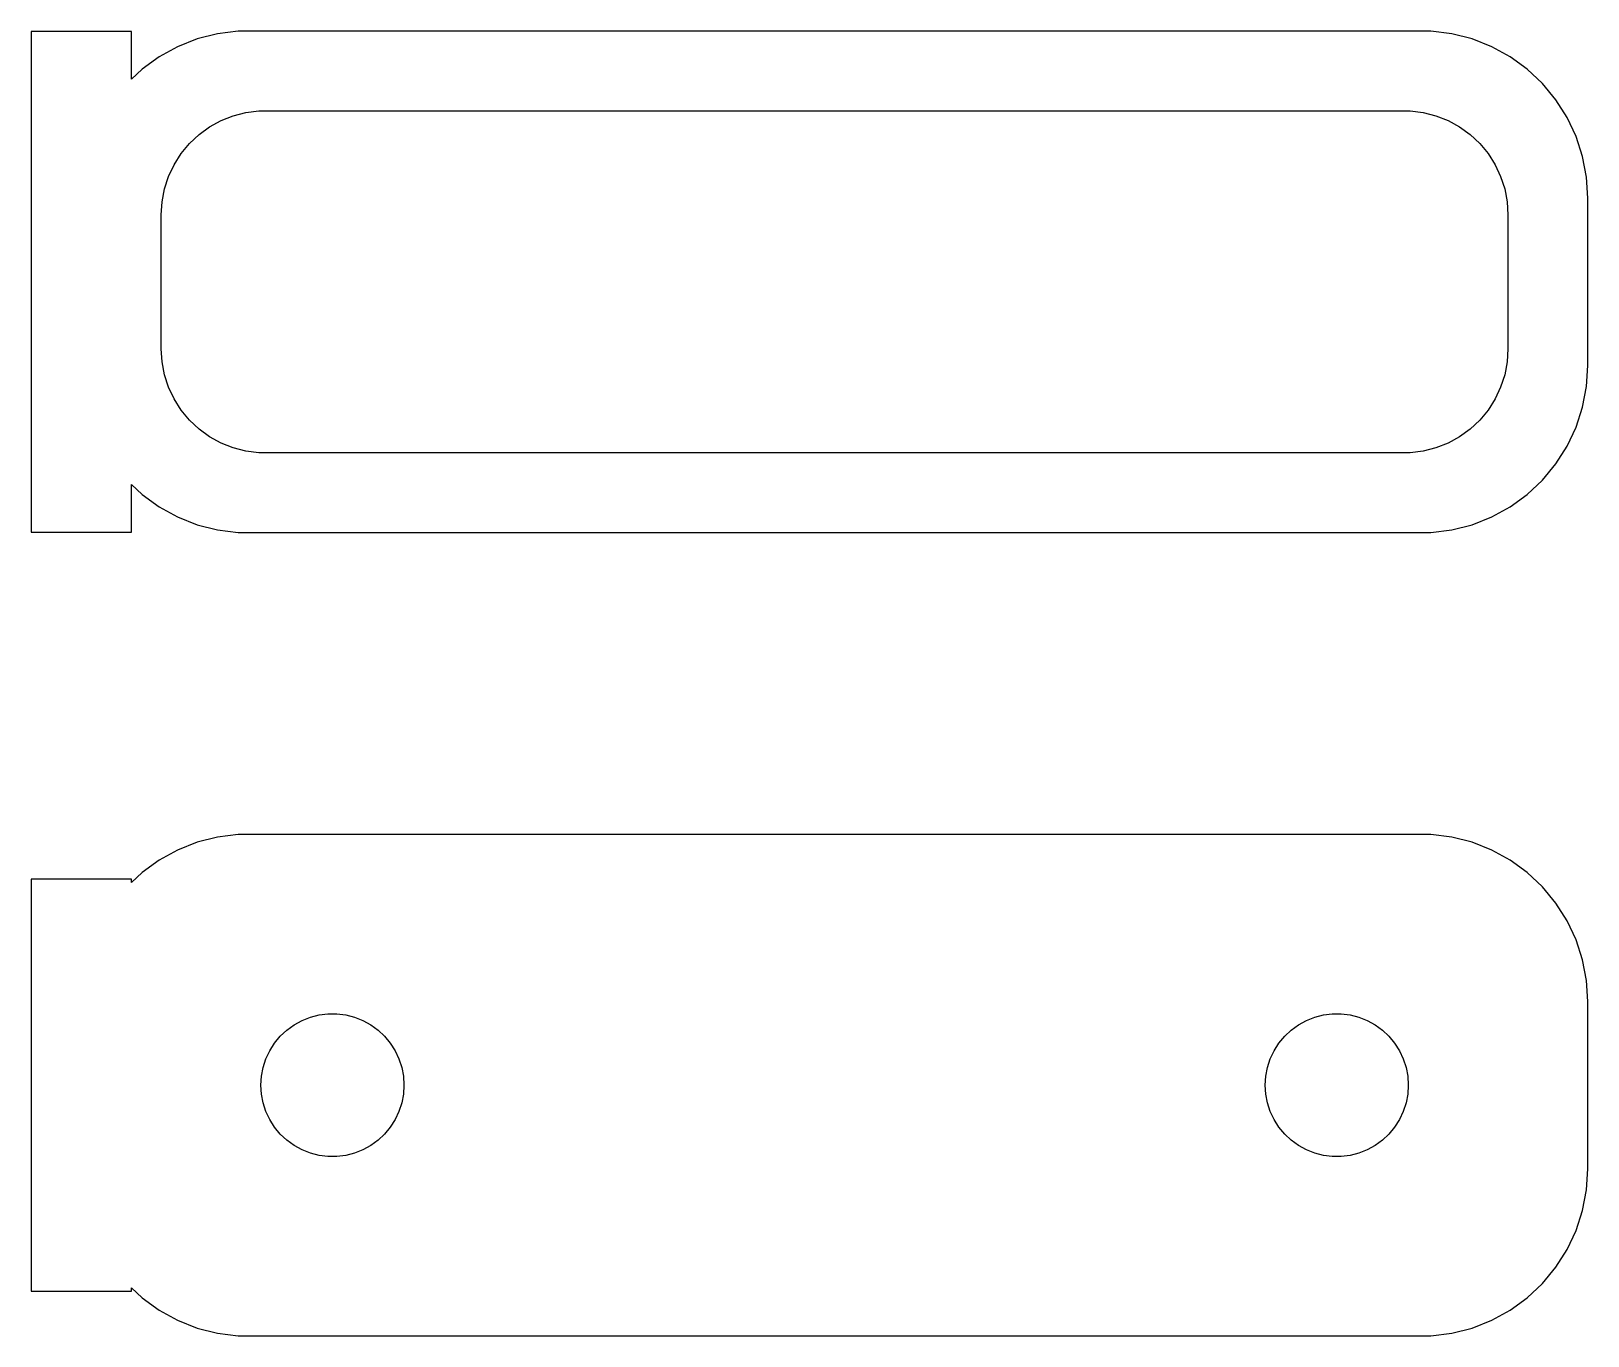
# Model space of a CAD drawing. Header units: metres. Extents: x -24 to 22.5, y 40.5 to 79.5.
import ezdxf

# ---------------------------------------------------------------- set-up
doc = ezdxf.new("R2010")
doc.units = ezdxf.units.M

msp = doc.modelspace()

# ---------------------------------------------------------------- linework, layer by layer
for p, q in [((-21, 79.4792), (-24, 79.4792)), ((-24, 79.4792), (-24, 64.5208)), ((-21, 78.0587), (-21, 79.4792)), ((-19.0451, 79.2553), (-19.6289, 79.0241)), ((-18.4369, 79.4114), (-19.0451, 79.2553)), ((-17.8139, 79.4901), (-18.4369, 79.4114)), ((17.8139, 79.4901), (-17.8139, 79.4901)), ((18.4369, 79.4114), (17.8139, 79.4901)), ((19.0451, 79.2553), (18.4369, 79.4114)), ((19.6289, 79.0241), (19.0451, 79.2553)), ((-20.1791, 78.7216), (-20.6871, 78.3526)), ((-19.6289, 79.0241), (-20.1791, 78.7216)), ((20.1791, 78.7216), (19.6289, 79.0241)), ((20.6871, 78.3526), (20.1791, 78.7216)), ((-20.6871, 78.3526), (-21, 78.0587)), ((21.1448, 77.9227), (20.6871, 78.3526)), ((21.5451, 77.4389), (21.1448, 77.9227)), ((21.8815, 76.9088), (21.5451, 77.4389)), ((-18.668, 76.6283), (-18.3254, 76.8167)), ((-18.3254, 76.8167), (-17.9619, 76.9606)), ((-17.9619, 76.9606), (-17.5833, 77.0578)), ((-17.5833, 77.0578), (-17.1954, 77.1068)), ((-17.1954, 77.1068), (17.1954, 77.1068)), ((17.1954, 77.1068), (17.5833, 77.0578)), ((17.5833, 77.0578), (17.9619, 76.9606)), ((17.9619, 76.9606), (18.3254, 76.8167)), ((18.3254, 76.8167), (18.668, 76.6283)), ((22.1489, 76.3406), (21.8815, 76.9088)), ((-19.2692, 76.1309), (-18.9842, 76.3985)), ((-18.9842, 76.3985), (-18.668, 76.6283)), ((18.668, 76.6283), (18.9842, 76.3985)), ((18.9842, 76.3985), (19.2692, 76.1309)), ((22.3429, 75.7434), (22.1489, 76.3406)), ((-19.7279, 75.4996), (-19.5184, 75.8297)), ((-19.5184, 75.8297), (-19.2692, 76.1309)), ((19.2692, 76.1309), (19.5184, 75.8297)), ((19.5184, 75.8297), (19.7279, 75.4996)), ((-19.8943, 75.1459), (-19.7279, 75.4996)), ((19.7279, 75.4996), (19.8943, 75.1459)), ((22.4606, 75.1267), (22.3429, 75.7434)), ((-20.0151, 74.7741), (-19.8943, 75.1459)), ((19.8943, 75.1459), (20.0151, 74.7741)), ((22.5, 74.5), (22.4606, 75.1267)), ((-20.0884, 74.3902), (-20.0151, 74.7741)), ((20.0151, 74.7741), (20.0884, 74.3902)), ((22.5, 69.5), (22.5, 74.5)), ((-20.1129, 74), (-20.0884, 74.3902)), ((-20.1129, 70), (-20.1129, 74)), ((20.0884, 74.3902), (20.1129, 74)), ((20.1129, 74), (20.1129, 70)), ((-20.0884, 69.6098), (-20.1129, 70)), ((20.1129, 70), (20.0884, 69.6098)), ((-20.0151, 69.2259), (-20.0884, 69.6098)), ((20.0884, 69.6098), (20.0151, 69.2259)), ((22.4606, 68.8733), (22.5, 69.5)), ((-19.8943, 68.8541), (-20.0151, 69.2259)), ((-19.7279, 68.5004), (-19.8943, 68.8541)), ((19.8943, 68.8541), (19.7279, 68.5004)), ((20.0151, 69.2259), (19.8943, 68.8541)), ((22.3429, 68.2566), (22.4606, 68.8733)), ((-19.5184, 68.1703), (-19.7279, 68.5004)), ((19.7279, 68.5004), (19.5184, 68.1703)), ((-19.2692, 67.8691), (-19.5184, 68.1703)), ((19.5184, 68.1703), (19.2692, 67.8691)), ((22.1489, 67.6594), (22.3429, 68.2566)), ((-18.9842, 67.6015), (-19.2692, 67.8691)), ((-18.668, 67.3717), (-18.9842, 67.6015)), ((18.9842, 67.6015), (18.668, 67.3717)), ((19.2692, 67.8691), (18.9842, 67.6015)), ((21.8815, 67.0912), (22.1489, 67.6594)), ((-18.3254, 67.1833), (-18.668, 67.3717)), ((-17.9619, 67.0394), (-18.3254, 67.1833)), ((-17.5833, 66.9422), (-17.9619, 67.0394)), ((17.9619, 67.0394), (17.5833, 66.9422)), ((18.3254, 67.1833), (17.9619, 67.0394)), ((18.668, 67.3717), (18.3254, 67.1833)), ((21.5451, 66.5611), (21.8815, 67.0912)), ((-17.1954, 66.8932), (-17.5833, 66.9422)), ((17.1954, 66.8932), (-17.1954, 66.8932)), ((17.5833, 66.9422), (17.1954, 66.8932)), ((21.1448, 66.0773), (21.5451, 66.5611)), ((20.6871, 65.6474), (21.1448, 66.0773)), ((-21, 64.5208), (-21, 65.9413)), ((-21, 65.9413), (-20.6871, 65.6474)), ((-20.6871, 65.6474), (-20.1791, 65.2784)), ((20.1791, 65.2784), (20.6871, 65.6474)), ((-20.1791, 65.2784), (-19.6289, 64.9759)), ((19.6289, 64.9759), (20.1791, 65.2784)), ((-19.6289, 64.9759), (-19.0451, 64.7447)), ((-19.0451, 64.7447), (-18.4369, 64.5886)), ((18.4369, 64.5886), (19.0451, 64.7447)), ((19.0451, 64.7447), (19.6289, 64.9759)), ((-24, 64.5208), (-21, 64.5208)), ((-18.4369, 64.5886), (-17.8139, 64.5099)), ((-17.8139, 64.5099), (17.8139, 64.5099)), ((17.8139, 64.5099), (18.4369, 64.5886)), ((-18.4369, 55.4114), (-19.0451, 55.2553)), ((-17.8139, 55.4901), (-18.4369, 55.4114)), ((17.8139, 55.4901), (-17.8139, 55.4901)), ((18.4369, 55.4114), (17.8139, 55.4901)), ((19.0451, 55.2553), (18.4369, 55.4114)), ((-19.6289, 55.0241), (-20.1791, 54.7216)), ((-19.0451, 55.2553), (-19.6289, 55.0241)), ((19.6289, 55.0241), (19.0451, 55.2553)), ((20.1791, 54.7216), (19.6289, 55.0241)), ((-20.1791, 54.7216), (-20.6871, 54.3526)), ((20.6871, 54.3526), (20.1791, 54.7216)), ((-21, 54.1526), (-24, 54.1526)), ((-24, 54.1526), (-24, 41.8474)), ((-20.6871, 54.3526), (-21, 54.0587)), ((-21, 54.0587), (-21, 54.1526)), ((21.1448, 53.9227), (20.6871, 54.3526)), ((21.5451, 53.4389), (21.1448, 53.9227)), ((21.8815, 52.9088), (21.5451, 53.4389)), ((22.1489, 52.3406), (21.8815, 52.9088)), ((22.3429, 51.7434), (22.1489, 52.3406)), ((22.4606, 51.1267), (22.3429, 51.7434)), ((22.5, 50.5), (22.4606, 51.1267)), ((22.5, 45.5), (22.5, 50.5)), ((-16.3611, 49.6453), (-16.1441, 49.8029)), ((-16.1441, 49.8029), (-15.9091, 49.9321)), ((-15.9091, 49.9321), (-15.6598, 50.0308)), ((-15.6598, 50.0308), (-15.4001, 50.0975)), ((-15.4001, 50.0975), (-15.1341, 50.1311)), ((-15.1341, 50.1311), (-14.8659, 50.1311)), ((-14.8659, 50.1311), (-14.5999, 50.0975)), ((-14.5999, 50.0975), (-14.3401, 50.0308)), ((-14.3401, 50.0308), (-14.0908, 49.9321)), ((-14.0908, 49.9321), (-13.8559, 49.8029)), ((-13.8559, 49.8029), (-13.6389, 49.6453)), ((13.6389, 49.6453), (13.8559, 49.8029)), ((13.8559, 49.8029), (14.0908, 49.9321)), ((14.0908, 49.9321), (14.3401, 50.0308)), ((14.3401, 50.0308), (14.5999, 50.0975)), ((14.5999, 50.0975), (14.8659, 50.1311)), ((14.8659, 50.1311), (15.1341, 50.1311)), ((15.1341, 50.1311), (15.4001, 50.0975)), ((15.4001, 50.0975), (15.6598, 50.0308)), ((15.6598, 50.0308), (15.9091, 49.9321)), ((15.9091, 49.9321), (16.1441, 49.8029)), ((16.1441, 49.8029), (16.3611, 49.6453)), ((-16.7275, 49.2551), (-16.5565, 49.4617)), ((-16.5565, 49.4617), (-16.3611, 49.6453)), ((-13.6389, 49.6453), (-13.4434, 49.4617)), ((-13.4434, 49.4617), (-13.2725, 49.2551)), ((13.2725, 49.2551), (13.4434, 49.4617)), ((13.4434, 49.4617), (13.6389, 49.6453)), ((16.3611, 49.6453), (16.5565, 49.4617)), ((16.5565, 49.4617), (16.7275, 49.2551)), ((-16.9853, 48.786), (-16.8712, 49.0287)), ((-16.8712, 49.0287), (-16.7275, 49.2551)), ((-13.2725, 49.2551), (-13.1288, 49.0287)), ((-13.1288, 49.0287), (-13.0146, 48.786)), ((13.0146, 48.786), (13.1288, 49.0287)), ((13.1288, 49.0287), (13.2725, 49.2551)), ((16.7275, 49.2551), (16.8712, 49.0287)), ((16.8712, 49.0287), (16.9853, 48.786)), ((-17.1185, 48.2676), (-17.0682, 48.531)), ((-17.0682, 48.531), (-16.9853, 48.786)), ((-13.0146, 48.786), (-12.9318, 48.531)), ((-12.9318, 48.531), (-12.8815, 48.2676)), ((12.8815, 48.2676), (12.9318, 48.531)), ((12.9318, 48.531), (13.0146, 48.786)), ((16.9853, 48.786), (17.0682, 48.531)), ((17.0682, 48.531), (17.1185, 48.2676)), ((-17.1353, 48), (-17.1185, 48.2676)), ((-17.1185, 47.7324), (-17.1353, 48)), ((-12.8815, 48.2676), (-12.8647, 48)), ((-12.8647, 48), (-12.8815, 47.7324)), ((12.8647, 48), (12.8815, 48.2676)), ((12.8815, 47.7324), (12.8647, 48)), ((17.1185, 48.2676), (17.1353, 48)), ((17.1353, 48), (17.1185, 47.7324)), ((-17.0682, 47.469), (-17.1185, 47.7324)), ((-16.9853, 47.214), (-17.0682, 47.469)), ((-12.9318, 47.469), (-13.0146, 47.214)), ((-12.8815, 47.7324), (-12.9318, 47.469)), ((12.9318, 47.469), (12.8815, 47.7324)), ((13.0146, 47.214), (12.9318, 47.469)), ((17.0682, 47.469), (16.9853, 47.214)), ((17.1185, 47.7324), (17.0682, 47.469)), ((-16.8712, 46.9713), (-16.9853, 47.214)), ((-16.7275, 46.7449), (-16.8712, 46.9713)), ((-13.1288, 46.9713), (-13.2725, 46.7449)), ((-13.0146, 47.214), (-13.1288, 46.9713)), ((13.1288, 46.9713), (13.0146, 47.214)), ((13.2725, 46.7449), (13.1288, 46.9713)), ((16.8712, 46.9713), (16.7275, 46.7449)), ((16.9853, 47.214), (16.8712, 46.9713)), ((-16.5565, 46.5383), (-16.7275, 46.7449)), ((-16.3611, 46.3547), (-16.5565, 46.5383)), ((-13.4434, 46.5383), (-13.6389, 46.3547)), ((-13.2725, 46.7449), (-13.4434, 46.5383)), ((13.4434, 46.5383), (13.2725, 46.7449)), ((13.6389, 46.3547), (13.4434, 46.5383)), ((16.5565, 46.5383), (16.3611, 46.3547)), ((16.7275, 46.7449), (16.5565, 46.5383)), ((-16.1441, 46.1971), (-16.3611, 46.3547)), ((-15.9091, 46.0679), (-16.1441, 46.1971)), ((-15.6598, 45.9692), (-15.9091, 46.0679)), ((-14.0908, 46.0679), (-14.3401, 45.9692)), ((-13.8559, 46.1971), (-14.0908, 46.0679)), ((-13.6389, 46.3547), (-13.8559, 46.1971)), ((13.8559, 46.1971), (13.6389, 46.3547)), ((14.0908, 46.0679), (13.8559, 46.1971)), ((14.3401, 45.9692), (14.0908, 46.0679)), ((15.9091, 46.0679), (15.6598, 45.9692)), ((16.1441, 46.1971), (15.9091, 46.0679)), ((16.3611, 46.3547), (16.1441, 46.1971)), ((-15.4001, 45.9025), (-15.6598, 45.9692)), ((-15.1341, 45.8689), (-15.4001, 45.9025)), ((-14.8659, 45.8689), (-15.1341, 45.8689)), ((-14.5999, 45.9025), (-14.8659, 45.8689)), ((-14.3401, 45.9692), (-14.5999, 45.9025)), ((14.5999, 45.9025), (14.3401, 45.9692)), ((14.8659, 45.8689), (14.5999, 45.9025)), ((15.1341, 45.8689), (14.8659, 45.8689)), ((15.4001, 45.9025), (15.1341, 45.8689)), ((15.6598, 45.9692), (15.4001, 45.9025)), ((22.4606, 44.8733), (22.5, 45.5)), ((22.3429, 44.2566), (22.4606, 44.8733)), ((22.1489, 43.6594), (22.3429, 44.2566)), ((21.8815, 43.0912), (22.1489, 43.6594)), ((21.5451, 42.5611), (21.8815, 43.0912)), ((21.1448, 42.0773), (21.5451, 42.5611)), ((-21, 41.8474), (-21, 41.9413)), ((-21, 41.9413), (-20.6871, 41.6474)), ((20.6871, 41.6474), (21.1448, 42.0773)), ((-24, 41.8474), (-21, 41.8474)), ((-20.6871, 41.6474), (-20.1791, 41.2784)), ((20.1791, 41.2784), (20.6871, 41.6474)), ((-20.1791, 41.2784), (-19.6289, 40.9759)), ((-19.6289, 40.9759), (-19.0451, 40.7447)), ((19.0451, 40.7447), (19.6289, 40.9759)), ((19.6289, 40.9759), (20.1791, 41.2784)), ((-19.0451, 40.7447), (-18.4369, 40.5886)), ((-18.4369, 40.5886), (-17.8139, 40.5099)), ((-17.8139, 40.5099), (17.8139, 40.5099)), ((17.8139, 40.5099), (18.4369, 40.5886)), ((18.4369, 40.5886), (19.0451, 40.7447))]:
    msp.add_line(p, q)

doc.saveas('drawing.dxf')
